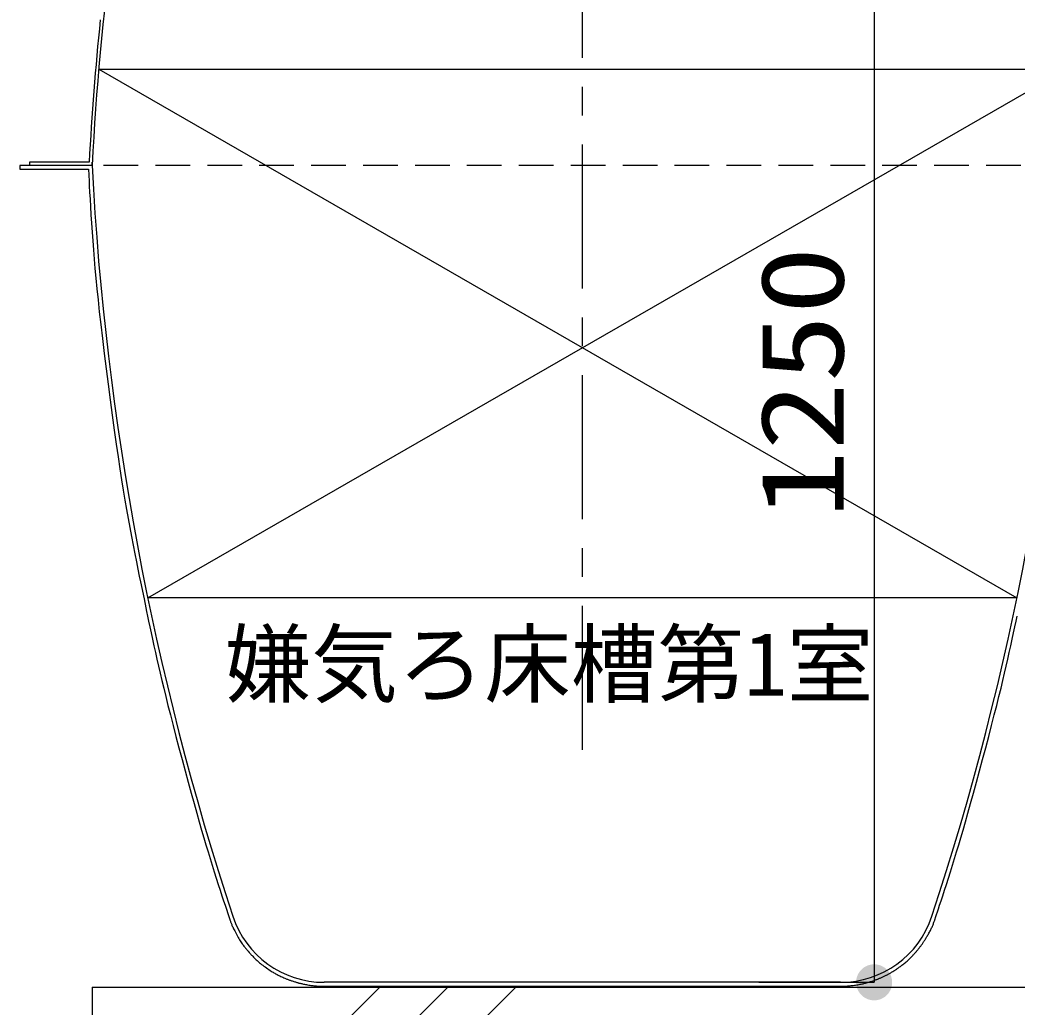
# Model space of a CAD drawing. Units: millimetres, scale not verified. Extents: x -8910 to 8910, y -6308 to 6308.
# Drawn here: x 580 to 1617, y -3262 to -2235 of the extents above; entities that cross this region are included whole.
import ezdxf
from ezdxf.enums import TextEntityAlignment as Align

# ---------------------------------------------------------------- set-up
doc = ezdxf.new("R2010")
doc.units = ezdxf.units.MM
doc.header["$LTSCALE"] = 30
doc.linetypes.add('CHAIN1', pattern=[8, 5, -1, 1, -1])
doc.linetypes.add('DASHED1', pattern=[1.8, 1.2, -0.6])
for name, color, linetype, lineweight in [('0-0_空気管', 3, 'Continuous', 25), ('0-1_機器', 2, 'Continuous', 25), ('0-3_製作', 4, 'Continuous', 25), ('0-5_00クル-フ-6寸法', 132, 'Continuous', 25)]:
    doc.layers.add(name, color=color, linetype=linetype, lineweight=lineweight)
doc.styles.add('ＭＳ ゴシック', font='')
doc.styles.get('ＭＳ ゴシック').set_extended_font_data('MS Gothic')

msp = doc.modelspace()

# ---------------------------------------------------------------- linework, layer by layer
at = {"layer": '0-0_空気管', "linetype": 'CHAIN1'}
msp.add_line((1164.91, -2994.91), (1164.91, -1361.76), dxfattribs=at)
at = {"layer": '0-0_空気管'}
for p, q in [((661.83, -2286.76), (1667.99, -2286.76)), ((661.83, -2286.76), (1616.97, -2836.76)), ((712.85, -2836.76), (1667.99, -2286.76)), ((651.88, -2383.56), (589.91, -2383.56)), ((654.91, -2386.76), (654.91, -2383.56)), ((654.91, -2386.76), (579.91, -2386.76)), ((705.34, -2820.19), (708.96, -2837.7)), ((1616.97, -2836.76), (712.85, -2836.76)), ((1433.53, -3236.76), (896.29, -3236.76))]:
    msp.add_line(p, q, dxfattribs=at)
at = {"layer": '0-0_空気管', "linetype": 'DASHED1'}
msp.add_line((1674.91, -2386.76), (654.91, -2386.76), dxfattribs=at)
at = {"layer": '0-0_空気管'}
for points in [[(579.91, -2390.76), (651.12, -2390.76), (651.78, -2403.21)], [(651.78, -2403.21), (652.07, -2408.43), (652.41, -2414.68), (652.81, -2421.8), (653.26, -2429.65), (653.77, -2438.08), (654.33, -2446.95), (654.94, -2456.11), (655.59, -2465.41), (656.29, -2474.76), (657.06, -2484.26), (657.9, -2494.05), (658.84, -2504.27), (659.91, -2515.07), (661.11, -2526.6), (662.47, -2539), (664, -2552.42), (665.72, -2566.93), (667.59, -2582.32), (669.59, -2598.29), (671.66, -2614.55), (673.79, -2630.81), (675.91, -2646.78), (678.01, -2662.17), (680.04, -2676.68), (681.98, -2690.1), (683.82, -2702.51), (685.6, -2714.04), (687.33, -2724.84), (689.03, -2735.05), (690.72, -2744.82), (692.42, -2754.29), (694.13, -2763.61), (695.89, -2772.87), (697.65, -2781.97), (699.38, -2790.78), (701.05, -2799.15), (702.63, -2806.94), (704.07, -2814), (705.34, -2820.19)], [(708.96, -2837.7), (710.89, -2847.04), (711.7, -2850.96), (712.67, -2855.65), (713.79, -2860.99), (715.02, -2866.87), (716.36, -2873.19), (717.79, -2879.84), (719.27, -2886.71), (720.81, -2893.67), (722.37, -2900.67), (723.99, -2907.78), (725.69, -2915.09), (727.5, -2922.72), (729.46, -2930.79), (731.58, -2939.38), (733.9, -2948.61), (736.45, -2958.6), (739.24, -2969.39), (742.23, -2980.82), (745.35, -2992.68), (748.56, -3004.74), (751.79, -3016.8), (754.99, -3028.64), (758.1, -3040.04), (761.07, -3050.78), (763.83, -3060.71), (766.43, -3069.87), (768.87, -3078.38), (771.2, -3086.34), (773.43, -3093.86), (775.6, -3101.05), (777.74, -3108.02), (779.87, -3114.87), (782.02, -3121.67), (784.15, -3128.36), (786.23, -3134.83), (788.22, -3140.98), (790.08, -3146.7), (791.78, -3151.88)], [(1532.32, -3169.29), (1535.3, -3160.23), (1536.55, -3156.43), (1538.04, -3151.88), (1539.74, -3146.7), (1541.6, -3140.98), (1543.59, -3134.83), (1545.67, -3128.36), (1547.8, -3121.67), (1549.95, -3114.87), (1552.08, -3108.02), (1554.22, -3101.05), (1556.39, -3093.86), (1558.62, -3086.34), (1560.95, -3078.38), (1563.39, -3069.87), (1565.99, -3060.71), (1568.75, -3050.78), (1571.72, -3040.04), (1574.83, -3028.64), (1578.03, -3016.8), (1581.26, -3004.74), (1584.47, -2992.68), (1587.6, -2980.82), (1590.58, -2969.39), (1593.37, -2958.6), (1595.92, -2948.61), (1598.24, -2939.38), (1600.36, -2930.79), (1602.32, -2922.72), (1604.13, -2915.09), (1605.83, -2907.78), (1607.45, -2900.67), (1609.02, -2893.67), (1610.55, -2886.71), (1612.03, -2879.84), (1613.46, -2873.19), (1614.8, -2866.87), (1616.03, -2860.99), (1617.15, -2855.65)], [(791.78, -3151.88), (793.27, -3156.43), (797.5, -3169.29)], [(797.5, -3169.29), (797.83, -3170.28), (797.97, -3170.7), (798.14, -3171.2), (798.33, -3171.77), (798.54, -3172.4), (798.77, -3173.07), (799.02, -3173.77), (799.28, -3174.49), (799.56, -3175.23), (799.85, -3175.97), (800.15, -3176.71), (800.47, -3177.48), (800.82, -3178.29), (801.22, -3179.15), (801.65, -3180.07), (802.14, -3181.06), (802.69, -3182.15), (803.3, -3183.33), (803.96, -3184.6), (804.67, -3185.91), (805.4, -3187.26), (806.15, -3188.61), (806.9, -3189.95), (807.65, -3191.24), (808.37, -3192.46), (809.06, -3193.59), (809.73, -3194.64), (810.36, -3195.62), (810.99, -3196.55), (811.59, -3197.41), (812.19, -3198.24), (812.79, -3199.04), (813.4, -3199.81), (814.01, -3200.58), (814.62, -3201.32), (815.21, -3202.03), (815.78, -3202.7), (816.32, -3203.32), (816.81, -3203.88)], [(1525.87, -3184.72), (1526.39, -3183.76), (1526.88, -3182.82), (1527.35, -3181.91), (1527.79, -3181.02), (1528.2, -3180.15), (1528.6, -3179.3), (1528.97, -3178.46), (1529.32, -3177.63), (1529.66, -3176.8), (1529.99, -3175.98), (1530.3, -3175.15), (1530.6, -3174.33), (1530.89, -3173.54), (1531.15, -3172.79), (1531.39, -3172.08), (1531.61, -3171.44), (1531.79, -3170.88), (1532.32, -3169.29)], [(1511.36, -3205.75), (1511.85, -3205.19), (1512.06, -3204.96), (1512.3, -3204.68), (1512.58, -3204.36), (1512.89, -3204.01), (1513.22, -3203.63), (1513.56, -3203.23), (1513.92, -3202.82), (1514.27, -3202.39), (1514.63, -3201.96), (1514.98, -3201.52), (1515.34, -3201.07), (1515.7, -3200.61), (1516.07, -3200.12), (1516.45, -3199.61), (1516.85, -3199.08), (1517.25, -3198.51), (1517.68, -3197.91), (1518.12, -3197.29), (1518.57, -3196.65), (1519, -3196.01), (1519.43, -3195.38), (1519.84, -3194.78), (1520.23, -3194.2), (1520.58, -3193.68), (1520.9, -3193.2), (1521.18, -3192.76), (1521.45, -3192.34), (1521.72, -3191.92), (1521.99, -3191.48), (1522.28, -3191), (1522.6, -3190.46), (1522.96, -3189.85), (1523.37, -3189.14), (1523.82, -3188.36), (1524.31, -3187.5), (1524.82, -3186.6), (1525.35, -3185.67), (1525.87, -3184.72)], [(816.81, -3203.88), (817.24, -3204.37), (818.46, -3205.75)], [(818.46, -3205.75), (819.39, -3206.79), (819.77, -3207.23), (820.24, -3207.75), (820.78, -3208.35), (821.37, -3209), (822.02, -3209.7), (822.7, -3210.42), (823.42, -3211.17), (824.15, -3211.91), (824.91, -3212.66), (825.68, -3213.39), (826.49, -3214.13), (827.34, -3214.88), (828.24, -3215.64), (829.19, -3216.43), (830.22, -3217.24), (831.32, -3218.09), (832.5, -3218.97), (833.75, -3219.88), (835.04, -3220.8), (836.35, -3221.72), (837.64, -3222.62), (838.91, -3223.48), (840.12, -3224.28), (841.25, -3225.03), (842.29, -3225.7), (843.25, -3226.29), (844.14, -3226.84), (844.99, -3227.34), (845.82, -3227.8), (846.66, -3228.25), (847.51, -3228.69), (848.4, -3229.14), (849.35, -3229.61), (850.35, -3230.08), (851.36, -3230.56), (852.38, -3231.03), (853.39, -3231.49), (854.37, -3231.93)], [(1494.23, -3221.24), (1494.92, -3220.72), (1495.69, -3220.14), (1496.52, -3219.51), (1497.38, -3218.84), (1498.28, -3218.13), (1499.19, -3217.42), (1500.09, -3216.7), (1500.97, -3215.98), (1501.81, -3215.29), (1502.6, -3214.62), (1503.33, -3213.99), (1504.03, -3213.37), (1504.68, -3212.77), (1505.3, -3212.19), (1505.9, -3211.61), (1506.48, -3211.04), (1507.05, -3210.47), (1507.6, -3209.89), (1508.14, -3209.32), (1508.66, -3208.76), (1509.15, -3208.23), (1509.59, -3207.73), (1510, -3207.28), (1510.36, -3206.88), (1511.36, -3205.75)], [(1469.2, -3234.45), (1469.93, -3234.19), (1470.59, -3233.95), (1471.18, -3233.73), (1471.74, -3233.52), (1472.28, -3233.3), (1472.82, -3233.08), (1473.38, -3232.84), (1473.98, -3232.58), (1474.62, -3232.3), (1475.31, -3232), (1476.03, -3231.67), (1476.77, -3231.34), (1477.51, -3231), (1478.24, -3230.67), (1478.95, -3230.33), (1479.62, -3230.01), (1480.25, -3229.71), (1480.83, -3229.42), (1481.4, -3229.14), (1481.95, -3228.85), (1482.51, -3228.56), (1483.08, -3228.24), (1483.67, -3227.91), (1484.3, -3227.55), (1484.99, -3227.15), (1485.71, -3226.72), (1486.47, -3226.28), (1487.23, -3225.82), (1487.99, -3225.36), (1488.73, -3224.9), (1489.45, -3224.46), (1490.12, -3224.04), (1490.74, -3223.64), (1491.33, -3223.27), (1491.88, -3222.9), (1492.44, -3222.52), (1493, -3222.12), (1493.59, -3221.7), (1494.23, -3221.24)], [(854.37, -3231.93), (855.3, -3232.34), (856.16, -3232.72), (856.95, -3233.05), (857.66, -3233.35), (858.33, -3233.62), (858.96, -3233.88), (859.59, -3234.11), (860.22, -3234.34), (860.87, -3234.57), (861.57, -3234.81), (862.32, -3235.07), (863.13, -3235.33), (863.97, -3235.6), (864.82, -3235.88), (865.67, -3236.15), (866.51, -3236.41), (867.32, -3236.65), (868.09, -3236.88), (868.8, -3237.09), (869.47, -3237.28), (870.13, -3237.46), (870.78, -3237.63), (871.46, -3237.79), (872.17, -3237.95), (872.95, -3238.13), (873.81, -3238.31), (874.76, -3238.5), (875.79, -3238.71), (876.89, -3238.92), (878.02, -3239.14), (879.18, -3239.35), (880.33, -3239.55), (881.47, -3239.74), (882.56, -3239.91), (883.6, -3240.07), (884.58, -3240.2), (885.51, -3240.32), (886.41, -3240.41), (887.28, -3240.49)], [(894.74, -3240.76), (1435.11, -3240.76), (1435.59, -3240.76), (1436.1, -3240.75), (1436.66, -3240.75), (1437.25, -3240.74), (1437.86, -3240.72), (1438.47, -3240.7), (1439.1, -3240.68), (1439.73, -3240.65), (1440.39, -3240.6), (1441.08, -3240.55), (1441.82, -3240.49), (1442.63, -3240.41), (1443.51, -3240.31), (1444.47, -3240.2), (1445.53, -3240.07), (1446.67, -3239.92), (1447.86, -3239.75), (1449.08, -3239.58), (1450.31, -3239.39), (1451.53, -3239.2), (1452.72, -3239.01), (1453.85, -3238.81), (1454.9, -3238.62), (1455.9, -3238.42), (1456.85, -3238.22), (1457.77, -3238.01), (1458.67, -3237.79), (1459.57, -3237.55), (1460.49, -3237.3), (1461.44, -3237.02), (1462.43, -3236.71), (1463.45, -3236.39), (1464.48, -3236.06), (1465.51, -3235.72), (1466.52, -3235.38), (1467.47, -3235.05), (1468.38, -3234.74), (1469.2, -3234.45)], [(887.28, -3240.49), (888.12, -3240.56), (888.95, -3240.62), (889.77, -3240.66), (890.58, -3240.69), (891.38, -3240.72), (892.16, -3240.74), (892.89, -3240.75), (893.58, -3240.76), (894.2, -3240.76), (894.74, -3240.76)]]:
    msp.add_lwpolyline(points, dxfattribs=at)
for centre, radius, start, end in [((3650.8, -2543.77), 3000, 168.01242, 177), ((-1320.98, -2543.77), 3000, 2.99998, 11.98755), ((3650.8, -2543.77), 3003.2, 174.10699, 176.94209), ((3650.8, -2229.75), 3000, 183, 198.226), ((-1320.98, -2229.75), 3000, 341.77399, 357), ((896.29, -3136.76), 100, 198.226, 270), ((1433.53, -3136.76), 100, 270, 341.77399)]:
    msp.add_arc(centre, radius, start, end, dxfattribs=at)
at = {"layer": '0-1_機器'}
for p, q in [((654.91, -3241.76), (1674.91, -3241.76)), ((654.91, -3241.76), (654.91, -3341.76)), ((854.12, -3341.76), (954.12, -3241.76)), ((924.83, -3341.76), (1024.83, -3241.76)), ((995.54, -3341.76), (1095.54, -3241.76))]:
    msp.add_line(p, q, dxfattribs=at)
at = {"layer": '0-3_製作', "color": 3}
for p, q in [((589.91, -2383.56), (589.91, -2386.76)), ((579.91, -2386.76), (579.91, -2390.76))]:
    msp.add_line(p, q, dxfattribs=at)
at = {"layer": '0-5_00クル-フ-6寸法', "color": 4}
for p in [(1468.41, -1986.76), (1348.41, -3236.76)]:
    msp.add_line(p, (1468.41, -3236.76), dxfattribs=at)
at = {"layer": '0-5_00クル-フ-6寸法'}
for points in [[(1468.41, -3236.76), (1452.58, -3226.72), (1453.96, -3224.81)], [(1468.41, -3236.76), (1453.96, -3224.81), (1455.58, -3223.1)], [(1468.41, -3236.76), (1455.58, -3223.1), (1457.39, -3221.59)], [(1468.41, -3236.76), (1457.39, -3221.59), (1459.38, -3220.33)], [(1468.41, -3236.76), (1459.38, -3220.33), (1461.51, -3219.33)], [(1468.41, -3236.76), (1461.51, -3219.33), (1463.75, -3218.6)], [(1468.41, -3236.76), (1463.75, -3218.6), (1466.06, -3218.16)], [(1468.41, -3236.76), (1466.06, -3218.16), (1468.41, -3218.01)], [(1468.41, -3236.76), (1468.41, -3218.01), (1470.76, -3218.16)], [(1468.41, -3236.76), (1470.76, -3218.16), (1473.07, -3218.6)], [(1468.41, -3236.76), (1473.07, -3218.6), (1475.31, -3219.33)], [(1468.41, -3236.76), (1475.31, -3219.33), (1477.44, -3220.33)], [(1468.41, -3236.76), (1477.44, -3220.33), (1479.43, -3221.59)], [(1468.41, -3236.76), (1479.43, -3221.59), (1481.25, -3223.1)], [(1468.41, -3236.76), (1481.25, -3223.1), (1482.86, -3224.81)], [(1468.41, -3236.76), (1482.86, -3224.81), (1484.24, -3226.72)], [(1468.41, -3236.76), (1449.7, -3235.59), (1449.99, -3233.25)], [(1468.41, -3236.76), (1449.7, -3237.94), (1449.7, -3235.59)], [(1468.41, -3236.76), (1449.99, -3233.25), (1450.58, -3230.97)], [(1468.41, -3236.76), (1450.58, -3230.97), (1451.45, -3228.78)], [(1468.41, -3236.76), (1451.45, -3228.78), (1452.58, -3226.72)], [(1468.41, -3236.76), (1484.24, -3226.72), (1485.38, -3228.78)], [(1468.41, -3236.76), (1485.38, -3228.78), (1486.24, -3230.97)], [(1468.41, -3236.76), (1486.24, -3230.97), (1486.83, -3233.25)], [(1468.41, -3236.76), (1486.83, -3233.25), (1487.12, -3235.59)], [(1468.41, -3236.76), (1487.12, -3235.59), (1487.12, -3237.94)], [(1468.41, -3236.76), (1449.99, -3240.28), (1449.7, -3237.94)], [(1468.41, -3236.76), (1450.58, -3242.56), (1449.99, -3240.28)], [(1468.41, -3236.76), (1451.45, -3244.75), (1450.58, -3242.56)], [(1468.41, -3236.76), (1452.58, -3246.81), (1451.45, -3244.75)], [(1468.41, -3236.76), (1453.96, -3248.72), (1452.58, -3246.81)], [(1468.41, -3236.76), (1455.58, -3250.43), (1453.96, -3248.72)], [(1468.41, -3236.76), (1457.39, -3251.93), (1455.58, -3250.43)], [(1468.41, -3236.76), (1459.38, -3253.19), (1457.39, -3251.93)], [(1468.41, -3236.76), (1461.51, -3254.2), (1459.38, -3253.19)], [(1468.41, -3236.76), (1463.75, -3254.92), (1461.51, -3254.2)], [(1468.41, -3236.76), (1466.06, -3255.37), (1463.75, -3254.92)], [(1468.41, -3236.76), (1468.41, -3255.51), (1466.06, -3255.37)], [(1468.41, -3236.76), (1470.76, -3255.37), (1468.41, -3255.51)], [(1468.41, -3236.76), (1473.07, -3254.92), (1470.76, -3255.37)], [(1468.41, -3236.76), (1475.31, -3254.2), (1473.07, -3254.92)], [(1468.41, -3236.76), (1477.44, -3253.19), (1475.31, -3254.2)], [(1468.41, -3236.76), (1479.43, -3251.93), (1477.44, -3253.19)], [(1468.41, -3236.76), (1481.25, -3250.43), (1479.43, -3251.93)], [(1468.41, -3236.76), (1482.86, -3248.72), (1481.25, -3250.43)], [(1468.41, -3236.76), (1484.24, -3246.81), (1482.86, -3248.72)], [(1468.41, -3236.76), (1485.38, -3244.75), (1484.24, -3246.81)], [(1468.41, -3236.76), (1486.24, -3242.56), (1485.38, -3244.75)], [(1468.41, -3236.76), (1486.83, -3240.28), (1486.24, -3242.56)], [(1468.41, -3236.76), (1487.12, -3237.94), (1486.83, -3240.28)]]:
    msp.add_solid(points, dxfattribs=at)

# ---------------------------------------------------------------- texts
at = {"layer": '0-0_空気管', "color": 4, "style": 'ＭＳ ゴシック'}
msp.add_text('嫌気ろ床槽第1室', height=65.98, dxfattribs=at).set_placement((792.96, -2958.38), align=Align.BOTTOM_LEFT)
at = {"layer": '0-5_00クル-フ-6寸法', "color": 3, "style": 'ＭＳ ゴシック', "width": 1.2}
msp.add_text('1250', height=86.66, rotation=90, dxfattribs=at).set_placement((1462.56, -2754.05), align=Align.BOTTOM_LEFT)

doc.saveas('drawing.dxf')
